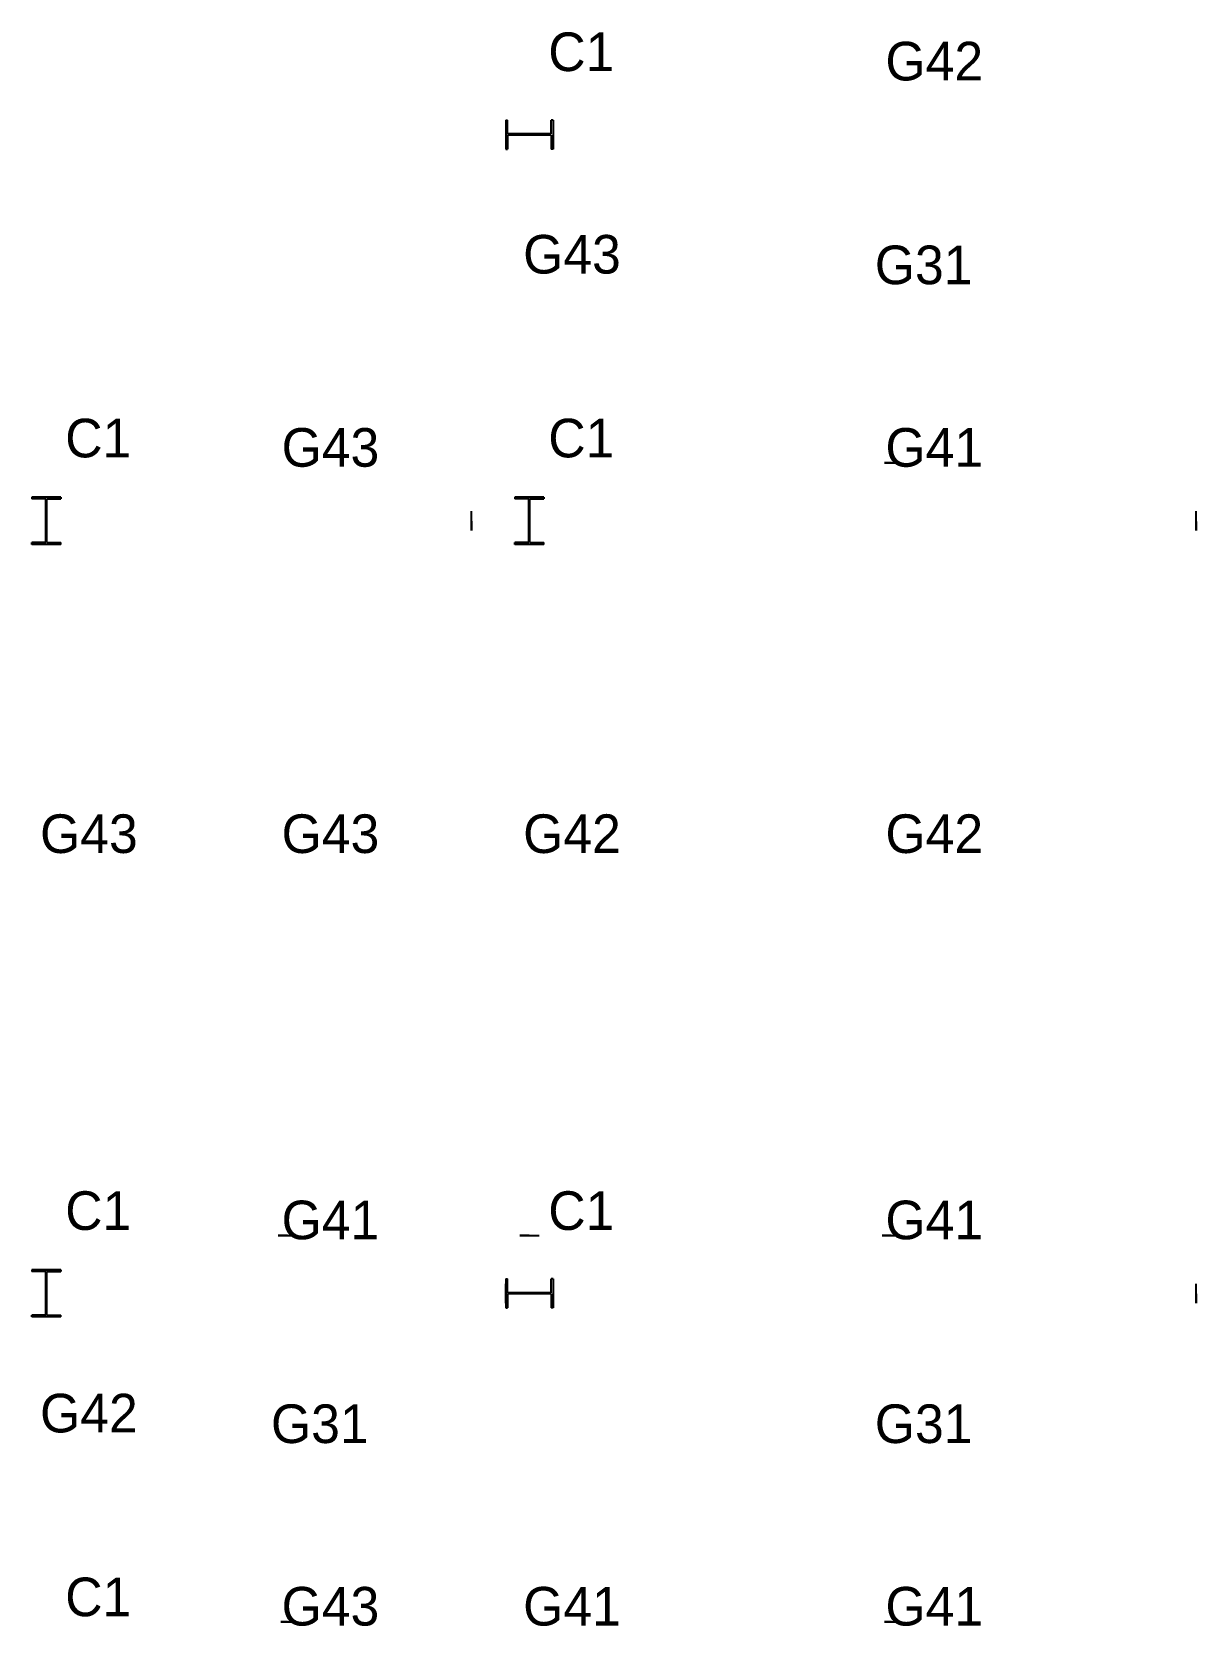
# Model space of a CAD drawing. Extents: x 0 to 468522, y -150 to 33063.
# Drawn here: x 299850 to 311900, y 16554 to 33063 of the extents above; entities that cross this region are included whole.
import ezdxf
from ezdxf.enums import TextEntityAlignment as Align

# ---------------------------------------------------------------- set-up
doc = ezdxf.new("R2010")
doc.units = 0

msp = doc.modelspace()

# ---------------------------------------------------------------- linework, layer by layer
at = {"layer": 'C1'}
for p, q in [((304756, 32150, 6460), (304756, 31850, 6460)), ((304756, 32150, 6460), (304774, 32150, 6460)), ((304756, 32150, 3330), (304756, 31850, 3330)), ((304756, 32150, 3330), (304774, 32150, 3330)), ((304774, 32005.5, 6460), (304774, 32150, 6460)), ((304774, 32005.5, 3330), (304774, 32150, 3330)), ((305226, 32005.5, 6460), (305226, 32150, 6460)), ((305244, 32150, 6460), (305226, 32150, 6460)), ((305226, 32005.5, 3330), (305226, 32150, 3330)), ((305244, 32150, 3330), (305226, 32150, 3330)), ((305244, 32150, 6460), (305244, 31850, 6460)), ((305244, 32150, 3330), (305244, 31850, 3330)), ((305226, 32005.5, 6460), (304774, 32005.5, 6460)), ((304774, 32005.5, 6460), (304774, 32005.5, 6460)), ((304774, 32005.5, 6460), (304774, 32005.5, 6460)), ((304774, 32005.5, 6460), (304774, 32005.5, 6460)), ((305226, 32005.5, 3330), (304774, 32005.5, 3330)), ((304774, 32005.5, 3330), (304774, 32005.5, 3330)), ((304774, 32005.5, 3330), (304774, 32005.5, 3330)), ((304774, 32005.5, 3330), (304774, 32005.5, 3330)), ((305226, 31994.5, 6460), (304774, 31994.5, 6460)), ((304774, 31994.5, 6460), (304774, 31994.5, 6460)), ((304774, 31994.5, 6460), (304774, 31994.5, 6460)), ((304774, 31994.5, 6460), (304774, 31994.5, 6460)), ((304774, 31994.5, 6460), (304774, 31850, 6460)), ((305226, 31994.5, 3330), (304774, 31994.5, 3330)), ((304774, 31994.5, 3330), (304774, 31994.5, 3330)), ((304774, 31994.5, 3330), (304774, 31994.5, 3330)), ((304774, 31994.5, 3330), (304774, 31994.5, 3330)), ((304774, 31994.5, 3330), (304774, 31850, 3330)), ((305226, 32005.5, 6460), (305226, 32005.5, 6460)), ((305226, 32005.5, 6460), (305226, 32005.5, 6460)), ((305226, 32005.5, 6460), (305226, 32005.5, 6460)), ((305226, 32005.5, 3330), (305226, 32005.5, 3330)), ((305226, 32005.5, 3330), (305226, 32005.5, 3330)), ((305226, 32005.5, 3330), (305226, 32005.5, 3330)), ((305226, 31994.5, 6460), (305226, 31994.5, 6460)), ((305226, 31994.5, 6460), (305226, 31994.5, 6460)), ((305226, 31994.5, 6460), (305226, 31994.5, 6460)), ((305226, 31994.5, 6460), (305226, 31850, 6460)), ((305226, 31994.5, 3330), (305226, 31994.5, 3330)), ((305226, 31994.5, 3330), (305226, 31994.5, 3330)), ((305226, 31994.5, 3330), (305226, 31994.5, 3330)), ((305226, 31994.5, 3330), (305226, 31850, 3330)), ((304756, 31850, 6460), (304774, 31850, 6460)), ((304756, 31850, 3330), (304774, 31850, 3330)), ((305244, 31850, 6460), (305226, 31850, 6460)), ((305244, 31850, 3330), (305226, 31850, 3330)), ((300150, 28244, 6460), (299850, 28244, 6460)), ((299850, 28244, 6460), (299850, 28226, 6460)), ((300150, 28244, 3330), (299850, 28244, 3330)), ((299850, 28244, 3330), (299850, 28226, 3330)), ((300150, 28244, 6460), (300150, 28226, 6460)), ((300150, 28244, 3330), (300150, 28226, 3330)), ((305150, 28244, 6460), (304850, 28244, 6460)), ((304850, 28244, 6460), (304850, 28226, 6460)), ((305150, 28244, 3330), (304850, 28244, 3330)), ((304850, 28244, 3330), (304850, 28226, 3330)), ((305150, 28244, 6460), (305150, 28226, 6460)), ((305150, 28244, 3330), (305150, 28226, 3330)), ((299994.5, 28226, 6460), (299850, 28226, 6460)), ((299994.5, 28226, 3330), (299850, 28226, 3330)), ((299994.5, 27774, 6460), (299994.5, 28226, 6460)), ((299994.5, 28226, 6460), (299994.5, 28226, 6460)), ((299994.5, 28226, 6460), (299994.5, 28226, 6460)), ((299994.5, 28226, 6460), (299994.5, 28226, 6460)), ((299994.5, 27774, 3330), (299994.5, 28226, 3330)), ((299994.5, 28226, 3330), (299994.5, 28226, 3330)), ((299994.5, 28226, 3330), (299994.5, 28226, 3330)), ((299994.5, 28226, 3330), (299994.5, 28226, 3330)), ((300005.5, 27774, 6460), (300005.5, 28226, 6460)), ((300005.5, 28226, 6460), (300005.5, 28226, 6460)), ((300005.5, 28226, 6460), (300005.5, 28226, 6460)), ((300005.5, 28226, 6460), (300005.5, 28226, 6460)), ((300005.5, 28226, 6460), (300150, 28226, 6460)), ((300005.5, 27774, 3330), (300005.5, 28226, 3330)), ((300005.5, 28226, 3330), (300005.5, 28226, 3330)), ((300005.5, 28226, 3330), (300005.5, 28226, 3330)), ((300005.5, 28226, 3330), (300005.5, 28226, 3330)), ((300005.5, 28226, 3330), (300150, 28226, 3330)), ((304994.5, 28226, 6460), (304850, 28226, 6460)), ((304994.5, 28226, 3330), (304850, 28226, 3330)), ((304994.5, 27774, 6460), (304994.5, 28226, 6460)), ((304994.5, 28226, 6460), (304994.5, 28226, 6460)), ((304994.5, 28226, 6460), (304994.5, 28226, 6460)), ((304994.5, 28226, 6460), (304994.5, 28226, 6460)), ((304994.5, 27774, 3330), (304994.5, 28226, 3330)), ((304994.5, 28226, 3330), (304994.5, 28226, 3330)), ((304994.5, 28226, 3330), (304994.5, 28226, 3330)), ((304994.5, 28226, 3330), (304994.5, 28226, 3330)), ((305005.5, 27774, 6460), (305005.5, 28226, 6460)), ((305005.5, 28226, 6460), (305005.5, 28226, 6460)), ((305005.5, 28226, 6460), (305005.5, 28226, 6460)), ((305005.5, 28226, 6460), (305005.5, 28226, 6460)), ((305005.5, 28226, 6460), (305150, 28226, 6460)), ((305005.5, 27774, 3330), (305005.5, 28226, 3330)), ((305005.5, 28226, 3330), (305005.5, 28226, 3330)), ((305005.5, 28226, 3330), (305005.5, 28226, 3330)), ((305005.5, 28226, 3330), (305005.5, 28226, 3330)), ((305005.5, 28226, 3330), (305150, 28226, 3330)), ((299994.5, 27774, 6460), (299850, 27774, 6460)), ((299850, 27756, 6460), (299850, 27774, 6460)), ((299994.5, 27774, 3330), (299850, 27774, 3330)), ((299850, 27756, 3330), (299850, 27774, 3330)), ((300150, 27756, 6460), (299850, 27756, 6460)), ((300150, 27756, 3330), (299850, 27756, 3330)), ((299994.5, 27774, 6460), (299994.5, 27774, 6460)), ((299994.5, 27774, 6460), (299994.5, 27774, 6460)), ((299994.5, 27774, 6460), (299994.5, 27774, 6460)), ((299994.5, 27774, 3330), (299994.5, 27774, 3330)), ((299994.5, 27774, 3330), (299994.5, 27774, 3330)), ((299994.5, 27774, 3330), (299994.5, 27774, 3330)), ((300005.5, 27774, 6460), (300005.5, 27774, 6460)), ((300005.5, 27774, 6460), (300005.5, 27774, 6460)), ((300005.5, 27774, 6460), (300005.5, 27774, 6460)), ((300005.5, 27774, 6460), (300150, 27774, 6460)), ((300005.5, 27774, 3330), (300005.5, 27774, 3330)), ((300005.5, 27774, 3330), (300005.5, 27774, 3330)), ((300005.5, 27774, 3330), (300005.5, 27774, 3330)), ((300005.5, 27774, 3330), (300150, 27774, 3330)), ((300150, 27756, 6460), (300150, 27774, 6460)), ((300150, 27756, 3330), (300150, 27774, 3330)), ((304994.5, 27774, 6460), (304850, 27774, 6460)), ((304850, 27756, 6460), (304850, 27774, 6460)), ((304994.5, 27774, 3330), (304850, 27774, 3330)), ((304850, 27756, 3330), (304850, 27774, 3330)), ((305150, 27756, 6460), (304850, 27756, 6460)), ((305150, 27756, 3330), (304850, 27756, 3330)), ((304994.5, 27774, 6460), (304994.5, 27774, 6460)), ((304994.5, 27774, 6460), (304994.5, 27774, 6460)), ((304994.5, 27774, 6460), (304994.5, 27774, 6460)), ((304994.5, 27774, 3330), (304994.5, 27774, 3330)), ((304994.5, 27774, 3330), (304994.5, 27774, 3330)), ((304994.5, 27774, 3330), (304994.5, 27774, 3330)), ((305005.5, 27774, 6460), (305005.5, 27774, 6460)), ((305005.5, 27774, 6460), (305005.5, 27774, 6460)), ((305005.5, 27774, 6460), (305005.5, 27774, 6460)), ((305005.5, 27774, 6460), (305150, 27774, 6460)), ((305005.5, 27774, 3330), (305005.5, 27774, 3330)), ((305005.5, 27774, 3330), (305005.5, 27774, 3330)), ((305005.5, 27774, 3330), (305005.5, 27774, 3330)), ((305005.5, 27774, 3330), (305150, 27774, 3330)), ((305150, 27756, 6460), (305150, 27774, 6460)), ((305150, 27756, 3330), (305150, 27774, 3330)), ((300150, 20244, 6460), (299850, 20244, 6460)), ((299850, 20244, 6460), (299850, 20226, 6460)), ((300150, 20244, 3330), (299850, 20244, 3330)), ((299850, 20244, 3330), (299850, 20226, 3330)), ((299994.5, 20226, 6460), (299850, 20226, 6460)), ((299994.5, 20226, 3330), (299850, 20226, 3330)), ((299994.5, 19774, 6460), (299994.5, 20226, 6460)), ((299994.5, 20226, 6460), (299994.5, 20226, 6460)), ((299994.5, 20226, 6460), (299994.5, 20226, 6460)), ((299994.5, 20226, 6460), (299994.5, 20226, 6460)), ((299994.5, 19774, 3330), (299994.5, 20226, 3330)), ((299994.5, 20226, 3330), (299994.5, 20226, 3330)), ((299994.5, 20226, 3330), (299994.5, 20226, 3330)), ((299994.5, 20226, 3330), (299994.5, 20226, 3330)), ((300005.5, 19774, 6460), (300005.5, 20226, 6460)), ((300005.5, 20226, 6460), (300005.5, 20226, 6460)), ((300005.5, 20226, 6460), (300005.5, 20226, 6460)), ((300005.5, 20226, 6460), (300005.5, 20226, 6460)), ((300005.5, 20226, 6460), (300150, 20226, 6460)), ((300005.5, 19774, 3330), (300005.5, 20226, 3330)), ((300005.5, 20226, 3330), (300005.5, 20226, 3330)), ((300005.5, 20226, 3330), (300005.5, 20226, 3330)), ((300005.5, 20226, 3330), (300005.5, 20226, 3330)), ((300005.5, 20226, 3330), (300150, 20226, 3330)), ((300150, 20244, 6460), (300150, 20226, 6460)), ((300150, 20244, 3330), (300150, 20226, 3330)), ((304756, 20150, 6460), (304756, 19850, 6460)), ((304756, 20150, 6460), (304774, 20150, 6460)), ((304756, 20150, 3330), (304756, 19850, 3330)), ((304756, 20150, 3330), (304774, 20150, 3330)), ((304774, 20005.5, 6460), (304774, 20150, 6460)), ((304774, 20005.5, 3330), (304774, 20150, 3330)), ((305226, 20005.5, 6460), (305226, 20150, 6460)), ((305244, 20150, 6460), (305226, 20150, 6460)), ((305226, 20005.5, 3330), (305226, 20150, 3330)), ((305244, 20150, 3330), (305226, 20150, 3330)), ((305244, 20150, 6460), (305244, 19850, 6460)), ((305244, 20150, 3330), (305244, 19850, 3330)), ((305226, 20005.5, 6460), (304774, 20005.5, 6460)), ((304774, 20005.5, 6460), (304774, 20005.5, 6460)), ((304774, 20005.5, 6460), (304774, 20005.5, 6460)), ((304774, 20005.5, 6460), (304774, 20005.5, 6460)), ((305226, 20005.5, 3330), (304774, 20005.5, 3330)), ((304774, 20005.5, 3330), (304774, 20005.5, 3330)), ((304774, 20005.5, 3330), (304774, 20005.5, 3330)), ((304774, 20005.5, 3330), (304774, 20005.5, 3330)), ((305226, 19994.5, 6460), (304774, 19994.5, 6460)), ((304774, 19994.5, 6460), (304774, 19994.5, 6460)), ((304774, 19994.5, 6460), (304774, 19994.5, 6460)), ((304774, 19994.5, 6460), (304774, 19994.5, 6460)), ((304774, 19994.5, 6460), (304774, 19850, 6460)), ((305226, 19994.5, 3330), (304774, 19994.5, 3330)), ((304774, 19994.5, 3330), (304774, 19994.5, 3330)), ((304774, 19994.5, 3330), (304774, 19994.5, 3330)), ((304774, 19994.5, 3330), (304774, 19994.5, 3330)), ((304774, 19994.5, 3330), (304774, 19850, 3330)), ((305226, 20005.5, 6460), (305226, 20005.5, 6460)), ((305226, 20005.5, 6460), (305226, 20005.5, 6460)), ((305226, 20005.5, 6460), (305226, 20005.5, 6460)), ((305226, 20005.5, 3330), (305226, 20005.5, 3330)), ((305226, 20005.5, 3330), (305226, 20005.5, 3330)), ((305226, 20005.5, 3330), (305226, 20005.5, 3330)), ((305226, 19994.5, 6460), (305226, 19994.5, 6460)), ((305226, 19994.5, 6460), (305226, 19994.5, 6460)), ((305226, 19994.5, 6460), (305226, 19994.5, 6460)), ((305226, 19994.5, 6460), (305226, 19850, 6460)), ((305226, 19994.5, 3330), (305226, 19994.5, 3330)), ((305226, 19994.5, 3330), (305226, 19994.5, 3330)), ((305226, 19994.5, 3330), (305226, 19994.5, 3330)), ((305226, 19994.5, 3330), (305226, 19850, 3330)), ((304756, 19850, 6460), (304774, 19850, 6460)), ((304756, 19850, 3330), (304774, 19850, 3330)), ((305244, 19850, 6460), (305226, 19850, 6460)), ((305244, 19850, 3330), (305226, 19850, 3330)), ((299994.5, 19774, 6460), (299850, 19774, 6460)), ((299850, 19756, 6460), (299850, 19774, 6460)), ((299994.5, 19774, 3330), (299850, 19774, 3330)), ((299850, 19756, 3330), (299850, 19774, 3330)), ((300150, 19756, 6460), (299850, 19756, 6460)), ((300150, 19756, 3330), (299850, 19756, 3330)), ((299994.5, 19774, 6460), (299994.5, 19774, 6460)), ((299994.5, 19774, 6460), (299994.5, 19774, 6460)), ((299994.5, 19774, 6460), (299994.5, 19774, 6460)), ((299994.5, 19774, 3330), (299994.5, 19774, 3330)), ((299994.5, 19774, 3330), (299994.5, 19774, 3330)), ((299994.5, 19774, 3330), (299994.5, 19774, 3330)), ((300005.5, 19774, 6460), (300005.5, 19774, 6460)), ((300005.5, 19774, 6460), (300005.5, 19774, 6460)), ((300005.5, 19774, 6460), (300005.5, 19774, 6460)), ((300005.5, 19774, 6460), (300150, 19774, 6460)), ((300005.5, 19774, 3330), (300005.5, 19774, 3330)), ((300005.5, 19774, 3330), (300005.5, 19774, 3330)), ((300005.5, 19774, 3330), (300005.5, 19774, 3330)), ((300005.5, 19774, 3330), (300150, 19774, 3330)), ((300150, 19756, 6460), (300150, 19774, 6460)), ((300150, 19756, 3330), (300150, 19774, 3330))]:
    msp.add_line(p, q, dxfattribs=at)
at = {"layer": 'G31', "extrusion": (0, 1, 0)}
for p, q in [((308675, 28600, 6610), (308825, 28600, 6610)), ((308675, 28600, 6310), (308825, 28600, 6310)), ((308746.75, 28600, 6601), (308675, 28600, 6601)), ((308675, 28600, 6610), (308675, 28600, 6601)), ((308746.75, 28600, 6319), (308675, 28600, 6319)), ((308675, 28600, 6310), (308675, 28600, 6319)), ((308746.75, 28600, 6319), (308746.75, 28600, 6601)), ((308746.75, 28600, 6601), (308746.75, 28600, 6601)), ((308746.75, 28600, 6319), (308746.75, 28600, 6319)), ((308746.75, 28600, 6601), (308746.75, 28600, 6601)), ((308746.75, 28600, 6319), (308746.75, 28600, 6319)), ((308746.75, 28600, 6601), (308746.75, 28600, 6601)), ((308746.75, 28600, 6319), (308746.75, 28600, 6319)), ((308753.25, 28600, 6319), (308753.25, 28600, 6601)), ((308753.25, 28600, 6319), (308753.25, 28600, 6319)), ((308753.25, 28600, 6601), (308753.25, 28600, 6601)), ((308753.25, 28600, 6319), (308753.25, 28600, 6319)), ((308753.25, 28600, 6601), (308753.25, 28600, 6601)), ((308753.25, 28600, 6319), (308753.25, 28600, 6319)), ((308753.25, 28600, 6601), (308753.25, 28600, 6601)), ((308753.25, 28600, 6601), (308825, 28600, 6601)), ((308753.25, 28600, 6319), (308825, 28600, 6319)), ((308825, 28600, 6610), (308825, 28600, 6601)), ((308825, 28600, 6310), (308825, 28600, 6319)), ((302425, 16600, 6610), (302575, 16600, 6610)), ((302425, 16600, 6310), (302575, 16600, 6310)), ((302496.75, 16600, 6601), (302425, 16600, 6601)), ((302425, 16600, 6610), (302425, 16600, 6601)), ((302496.75, 16600, 6319), (302425, 16600, 6319)), ((302425, 16600, 6310), (302425, 16600, 6319)), ((302496.75, 16600, 6319), (302496.75, 16600, 6601)), ((302496.75, 16600, 6601), (302496.75, 16600, 6601)), ((302496.75, 16600, 6319), (302496.75, 16600, 6319)), ((302496.75, 16600, 6601), (302496.75, 16600, 6601)), ((302496.75, 16600, 6319), (302496.75, 16600, 6319)), ((302496.75, 16600, 6601), (302496.75, 16600, 6601)), ((302496.75, 16600, 6319), (302496.75, 16600, 6319)), ((302503.25, 16600, 6319), (302503.25, 16600, 6601)), ((302503.25, 16600, 6319), (302503.25, 16600, 6319)), ((302503.25, 16600, 6601), (302503.25, 16600, 6601)), ((302503.25, 16600, 6319), (302503.25, 16600, 6319)), ((302503.25, 16600, 6601), (302503.25, 16600, 6601)), ((302503.25, 16600, 6319), (302503.25, 16600, 6319)), ((302503.25, 16600, 6601), (302503.25, 16600, 6601)), ((302503.25, 16600, 6601), (302575, 16600, 6601)), ((302503.25, 16600, 6319), (302575, 16600, 6319)), ((302575, 16600, 6610), (302575, 16600, 6601)), ((302575, 16600, 6310), (302575, 16600, 6319)), ((308675, 16600, 6610), (308825, 16600, 6610)), ((308675, 16600, 6310), (308825, 16600, 6310)), ((308746.75, 16600, 6601), (308675, 16600, 6601)), ((308675, 16600, 6610), (308675, 16600, 6601)), ((308746.75, 16600, 6319), (308675, 16600, 6319)), ((308675, 16600, 6310), (308675, 16600, 6319)), ((308746.75, 16600, 6319), (308746.75, 16600, 6601)), ((308746.75, 16600, 6601), (308746.75, 16600, 6601)), ((308746.75, 16600, 6319), (308746.75, 16600, 6319)), ((308746.75, 16600, 6601), (308746.75, 16600, 6601)), ((308746.75, 16600, 6319), (308746.75, 16600, 6319)), ((308746.75, 16600, 6601), (308746.75, 16600, 6601)), ((308746.75, 16600, 6319), (308746.75, 16600, 6319)), ((308753.25, 16600, 6319), (308753.25, 16600, 6601)), ((308753.25, 16600, 6319), (308753.25, 16600, 6319)), ((308753.25, 16600, 6601), (308753.25, 16600, 6601)), ((308753.25, 16600, 6319), (308753.25, 16600, 6319)), ((308753.25, 16600, 6601), (308753.25, 16600, 6601)), ((308753.25, 16600, 6319), (308753.25, 16600, 6319)), ((308753.25, 16600, 6601), (308753.25, 16600, 6601)), ((308753.25, 16600, 6601), (308825, 16600, 6601)), ((308753.25, 16600, 6319), (308825, 16600, 6319)), ((308825, 16600, 6610), (308825, 16600, 6601)), ((308825, 16600, 6310), (308825, 16600, 6319))]:
    msp.add_line(p, q, dxfattribs=at)
at = {"layer": 'G41', "extrusion": (-1, 0, 0)}
for p, q in [((311900, 27900, 6660), (311900, 28100, 6660)), ((311900, 27900, 6260), (311900, 28100, 6260)), ((311900, 28006, 6638), (311900, 28100, 6638)), ((311900, 28100, 6660), (311900, 28100, 6638)), ((311900, 28006, 6282), (311900, 28100, 6282)), ((311900, 28100, 6260), (311900, 28100, 6282)), ((311900, 28006, 6282), (311900, 28006, 6638)), ((311900, 28006, 6282), (311900, 28006, 6282)), ((311900, 28006, 6638), (311900, 28006, 6638)), ((311900, 28006, 6282), (311900, 28006, 6282)), ((311900, 28006, 6638), (311900, 28006, 6638)), ((311900, 28006, 6282), (311900, 28006, 6282)), ((311900, 28006, 6638), (311900, 28006, 6638)), ((311900, 27994, 6282), (311900, 27994, 6638)), ((311900, 27994, 6638), (311900, 27994, 6638)), ((311900, 27994, 6282), (311900, 27994, 6282)), ((311900, 27994, 6638), (311900, 27994, 6638)), ((311900, 27994, 6282), (311900, 27994, 6282)), ((311900, 27994, 6638), (311900, 27994, 6638)), ((311900, 27994, 6282), (311900, 27994, 6282)), ((311900, 27994, 6638), (311900, 27900, 6638)), ((311900, 27994, 6282), (311900, 27900, 6282)), ((311900, 27900, 6660), (311900, 27900, 6638)), ((311900, 27900, 6260), (311900, 27900, 6282)), ((304756, 19900, 6660), (304756, 20100, 6660)), ((304756, 19900, 6260), (304756, 20100, 6260)), ((304756, 20006, 6638), (304756, 20100, 6638)), ((304756, 20100, 6660), (304756, 20100, 6638)), ((304756, 20006, 6282), (304756, 20100, 6282)), ((304756, 20100, 6260), (304756, 20100, 6282)), ((304756, 20006, 6282), (304756, 20006, 6638)), ((304756, 20006, 6282), (304756, 20006, 6282)), ((304756, 20006, 6638), (304756, 20006, 6638)), ((304756, 20006, 6282), (304756, 20006, 6282)), ((304756, 20006, 6638), (304756, 20006, 6638)), ((304756, 20006, 6282), (304756, 20006, 6282)), ((304756, 20006, 6638), (304756, 20006, 6638)), ((304756, 19994, 6282), (304756, 19994, 6638)), ((304756, 19994, 6638), (304756, 19994, 6638)), ((304756, 19994, 6282), (304756, 19994, 6282)), ((304756, 19994, 6638), (304756, 19994, 6638)), ((304756, 19994, 6282), (304756, 19994, 6282)), ((304756, 19994, 6638), (304756, 19994, 6638)), ((304756, 19994, 6282), (304756, 19994, 6282)), ((304756, 19994, 6638), (304756, 19900, 6638)), ((304756, 19994, 6282), (304756, 19900, 6282)), ((311900, 19900, 6660), (311900, 20100, 6660)), ((311900, 19900, 6260), (311900, 20100, 6260)), ((311900, 20006, 6638), (311900, 20100, 6638)), ((311900, 20100, 6660), (311900, 20100, 6638)), ((311900, 20006, 6282), (311900, 20100, 6282)), ((311900, 20100, 6260), (311900, 20100, 6282)), ((311900, 20006, 6282), (311900, 20006, 6638)), ((311900, 20006, 6282), (311900, 20006, 6282)), ((311900, 20006, 6638), (311900, 20006, 6638)), ((311900, 20006, 6282), (311900, 20006, 6282)), ((311900, 20006, 6638), (311900, 20006, 6638)), ((311900, 20006, 6282), (311900, 20006, 6282)), ((311900, 20006, 6638), (311900, 20006, 6638)), ((311900, 19994, 6282), (311900, 19994, 6638)), ((311900, 19994, 6638), (311900, 19994, 6638)), ((311900, 19994, 6282), (311900, 19994, 6282)), ((311900, 19994, 6638), (311900, 19994, 6638)), ((311900, 19994, 6282), (311900, 19994, 6282)), ((311900, 19994, 6638), (311900, 19994, 6638)), ((311900, 19994, 6282), (311900, 19994, 6282)), ((311900, 19994, 6638), (311900, 19900, 6638)), ((311900, 19994, 6282), (311900, 19900, 6282)), ((304756, 19900, 6660), (304756, 19900, 6638)), ((304756, 19900, 6260), (304756, 19900, 6282)), ((311900, 19900, 6660), (311900, 19900, 6638)), ((311900, 19900, 6260), (311900, 19900, 6282))]:
    msp.add_line(p, q, dxfattribs=at)
at = {"layer": 'G42', "extrusion": (0, 1, 0)}
for p, q in [((304900, 20600, 6660), (305100, 20600, 6660)), ((304900, 20600, 6260), (305100, 20600, 6260)), ((304995.5, 20600, 6646), (304900, 20600, 6646)), ((304900, 20600, 6660), (304900, 20600, 6646)), ((304995.5, 20600, 6274), (304900, 20600, 6274)), ((304900, 20600, 6260), (304900, 20600, 6274)), ((304995.5, 20600, 6274), (304995.5, 20600, 6646)), ((304995.5, 20600, 6646), (304995.5, 20600, 6646)), ((304995.5, 20600, 6274), (304995.5, 20600, 6274)), ((304995.5, 20600, 6646), (304995.5, 20600, 6646)), ((304995.5, 20600, 6274), (304995.5, 20600, 6274)), ((304995.5, 20600, 6646), (304995.5, 20600, 6646)), ((304995.5, 20600, 6274), (304995.5, 20600, 6274)), ((305004.5, 20600, 6274), (305004.5, 20600, 6646)), ((305004.5, 20600, 6274), (305004.5, 20600, 6274)), ((305004.5, 20600, 6646), (305004.5, 20600, 6646)), ((305004.5, 20600, 6274), (305004.5, 20600, 6274)), ((305004.5, 20600, 6646), (305004.5, 20600, 6646)), ((305004.5, 20600, 6274), (305004.5, 20600, 6274)), ((305004.5, 20600, 6646), (305004.5, 20600, 6646)), ((305004.5, 20600, 6646), (305100, 20600, 6646)), ((305004.5, 20600, 6274), (305100, 20600, 6274)), ((305100, 20600, 6660), (305100, 20600, 6646)), ((305100, 20600, 6260), (305100, 20600, 6274)), ((308650, 20600, 6660), (308850, 20600, 6660)), ((308650, 20600, 6260), (308850, 20600, 6260)), ((308745.5, 20600, 6646), (308650, 20600, 6646)), ((308650, 20600, 6660), (308650, 20600, 6646)), ((308745.5, 20600, 6274), (308650, 20600, 6274)), ((308650, 20600, 6260), (308650, 20600, 6274)), ((308745.5, 20600, 6274), (308745.5, 20600, 6646)), ((308745.5, 20600, 6646), (308745.5, 20600, 6646)), ((308745.5, 20600, 6274), (308745.5, 20600, 6274)), ((308745.5, 20600, 6646), (308745.5, 20600, 6646)), ((308745.5, 20600, 6274), (308745.5, 20600, 6274)), ((308745.5, 20600, 6646), (308745.5, 20600, 6646)), ((308745.5, 20600, 6274), (308745.5, 20600, 6274)), ((308754.5, 20600, 6274), (308754.5, 20600, 6646)), ((308754.5, 20600, 6274), (308754.5, 20600, 6274)), ((308754.5, 20600, 6646), (308754.5, 20600, 6646)), ((308754.5, 20600, 6274), (308754.5, 20600, 6274)), ((308754.5, 20600, 6646), (308754.5, 20600, 6646)), ((308754.5, 20600, 6274), (308754.5, 20600, 6274)), ((308754.5, 20600, 6646), (308754.5, 20600, 6646)), ((308754.5, 20600, 6646), (308850, 20600, 6646)), ((308754.5, 20600, 6274), (308850, 20600, 6274)), ((308850, 20600, 6660), (308850, 20600, 6646)), ((308850, 20600, 6260), (308850, 20600, 6274))]:
    msp.add_line(p, q, dxfattribs=at)
at = {"layer": 'G43', "extrusion": (0, 1, 0)}
for p, q in [((304900, 28244, 6660), (305100, 28244, 6660)), ((304900, 28244, 6260), (305100, 28244, 6260)), ((304996, 28244, 6647), (304900, 28244, 6647)), ((304900, 28244, 6660), (304900, 28244, 6647)), ((304996, 28244, 6273), (304900, 28244, 6273)), ((304900, 28244, 6260), (304900, 28244, 6273)), ((304996, 28244, 6273), (304996, 28244, 6647)), ((304996, 28244, 6647), (304996, 28244, 6647)), ((304996, 28244, 6273), (304996, 28244, 6273)), ((304996, 28244, 6647), (304996, 28244, 6647)), ((304996, 28244, 6273), (304996, 28244, 6273)), ((304996, 28244, 6647), (304996, 28244, 6647)), ((304996, 28244, 6273), (304996, 28244, 6273)), ((305004, 28244, 6273), (305004, 28244, 6647)), ((305004, 28244, 6273), (305004, 28244, 6273)), ((305004, 28244, 6647), (305004, 28244, 6647)), ((305004, 28244, 6273), (305004, 28244, 6273)), ((305004, 28244, 6647), (305004, 28244, 6647)), ((305004, 28244, 6273), (305004, 28244, 6273)), ((305004, 28244, 6647), (305004, 28244, 6647)), ((305004, 28244, 6647), (305100, 28244, 6647)), ((305004, 28244, 6273), (305100, 28244, 6273)), ((305100, 28244, 6660), (305100, 28244, 6647)), ((305100, 28244, 6260), (305100, 28244, 6273)), ((302400, 20600, 6660), (302600, 20600, 6660)), ((302400, 20600, 6260), (302600, 20600, 6260)), ((302496, 20600, 6647), (302400, 20600, 6647)), ((302400, 20600, 6660), (302400, 20600, 6647)), ((302496, 20600, 6273), (302400, 20600, 6273)), ((302400, 20600, 6260), (302400, 20600, 6273)), ((302496, 20600, 6273), (302496, 20600, 6647)), ((302496, 20600, 6647), (302496, 20600, 6647)), ((302496, 20600, 6273), (302496, 20600, 6273)), ((302496, 20600, 6647), (302496, 20600, 6647)), ((302496, 20600, 6273), (302496, 20600, 6273)), ((302496, 20600, 6647), (302496, 20600, 6647)), ((302496, 20600, 6273), (302496, 20600, 6273)), ((302504, 20600, 6273), (302504, 20600, 6647)), ((302504, 20600, 6273), (302504, 20600, 6273)), ((302504, 20600, 6647), (302504, 20600, 6647)), ((302504, 20600, 6273), (302504, 20600, 6273)), ((302504, 20600, 6647), (302504, 20600, 6647)), ((302504, 20600, 6273), (302504, 20600, 6273)), ((302504, 20600, 6647), (302504, 20600, 6647)), ((302504, 20600, 6647), (302600, 20600, 6647)), ((302504, 20600, 6273), (302600, 20600, 6273)), ((302600, 20600, 6660), (302600, 20600, 6647)), ((302600, 20600, 6260), (302600, 20600, 6273)), ((299900, 20244, 6660), (300100, 20244, 6660)), ((299900, 20244, 6260), (300100, 20244, 6260)), ((299996, 20244, 6647), (299900, 20244, 6647)), ((299900, 20244, 6660), (299900, 20244, 6647)), ((299996, 20244, 6273), (299900, 20244, 6273)), ((299900, 20244, 6260), (299900, 20244, 6273)), ((299996, 20244, 6273), (299996, 20244, 6647)), ((299996, 20244, 6647), (299996, 20244, 6647)), ((299996, 20244, 6273), (299996, 20244, 6273)), ((299996, 20244, 6647), (299996, 20244, 6647)), ((299996, 20244, 6273), (299996, 20244, 6273)), ((299996, 20244, 6647), (299996, 20244, 6647)), ((299996, 20244, 6273), (299996, 20244, 6273)), ((300004, 20244, 6273), (300004, 20244, 6647)), ((300004, 20244, 6273), (300004, 20244, 6273)), ((300004, 20244, 6647), (300004, 20244, 6647)), ((300004, 20244, 6273), (300004, 20244, 6273)), ((300004, 20244, 6647), (300004, 20244, 6647)), ((300004, 20244, 6273), (300004, 20244, 6273)), ((300004, 20244, 6647), (300004, 20244, 6647)), ((300004, 20244, 6647), (300100, 20244, 6647)), ((300004, 20244, 6273), (300100, 20244, 6273)), ((300100, 20244, 6660), (300100, 20244, 6647)), ((300100, 20244, 6260), (300100, 20244, 6273))]:
    msp.add_line(p, q, dxfattribs=at)
at = {"layer": 'G43', "extrusion": (-1, 0, 0)}
for p, q in [((304400, 27900, 6660), (304400, 28100, 6660)), ((304400, 27900, 6260), (304400, 28100, 6260)), ((304400, 28004, 6647), (304400, 28100, 6647)), ((304400, 28100, 6660), (304400, 28100, 6647)), ((304400, 28004, 6273), (304400, 28100, 6273)), ((304400, 28100, 6260), (304400, 28100, 6273)), ((304400, 28004, 6273), (304400, 28004, 6647)), ((304400, 28004, 6273), (304400, 28004, 6273)), ((304400, 28004, 6647), (304400, 28004, 6647)), ((304400, 28004, 6273), (304400, 28004, 6273)), ((304400, 28004, 6647), (304400, 28004, 6647)), ((304400, 28004, 6273), (304400, 28004, 6273)), ((304400, 28004, 6647), (304400, 28004, 6647)), ((304400, 27996, 6273), (304400, 27996, 6647)), ((304400, 27996, 6647), (304400, 27996, 6647)), ((304400, 27996, 6273), (304400, 27996, 6273)), ((304400, 27996, 6647), (304400, 27996, 6647)), ((304400, 27996, 6273), (304400, 27996, 6273)), ((304400, 27996, 6647), (304400, 27996, 6647)), ((304400, 27996, 6273), (304400, 27996, 6273)), ((304400, 27996, 6647), (304400, 27900, 6647)), ((304400, 27996, 6273), (304400, 27900, 6273)), ((304400, 27900, 6660), (304400, 27900, 6647)), ((304400, 27900, 6260), (304400, 27900, 6273))]:
    msp.add_line(p, q, dxfattribs=at)

# ---------------------------------------------------------------- texts
at = {"layer": 'C1'}
for p in [(305536.8, 32536.8, 9590), (305536.8, 32536.8, 6460), (300536.8, 28536.8, 9590), (300536.8, 28536.8, 6460), (305536.8, 28536.8, 9590), (305536.8, 28536.8, 6460), (300536.8, 20536.8, 9590), (300536.8, 20536.8, 6460), (305536.8, 20536.8, 9590), (305536.8, 20536.8, 6460), (300536.8, 16536.8, 9590), (300536.8, 16536.8, 6460)]:
    msp.add_text('C1', height=400, dxfattribs=at).set_placement(p, align=Align.BOTTOM_CENTER)
at = {"layer": 'G31'}
for p in [(309080, 30330, 6460), (302830, 18330, 6460), (309080, 18330, 6460)]:
    msp.add_text('G31', height=400, dxfattribs=at).set_placement(p, align=Align.BOTTOM_CENTER)
at = {"layer": 'G41'}
for p in [(309190, 28440, 6460), (302940, 20440, 6460), (309190, 20440, 6460), (305440, 16440, 6460), (309190, 16440, 6460)]:
    msp.add_text('G41', height=400, dxfattribs=at).set_placement(p, align=Align.BOTTOM_CENTER)
at = {"layer": 'G42'}
for p in [(309190, 32440, 6460), (305440, 24440, 6460), (309190, 24440, 6460), (300440, 18440, 6460)]:
    msp.add_text('G42', height=400, dxfattribs=at).set_placement(p, align=Align.BOTTOM_CENTER)
at = {"layer": 'G43'}
for p in [(305440, 30440, 6460), (302940, 28440, 6460), (300440, 24440, 6460), (302940, 24440, 6460), (302940, 16440, 6460)]:
    msp.add_text('G43', height=400, dxfattribs=at).set_placement(p, align=Align.BOTTOM_CENTER)

doc.saveas('drawing.dxf')
